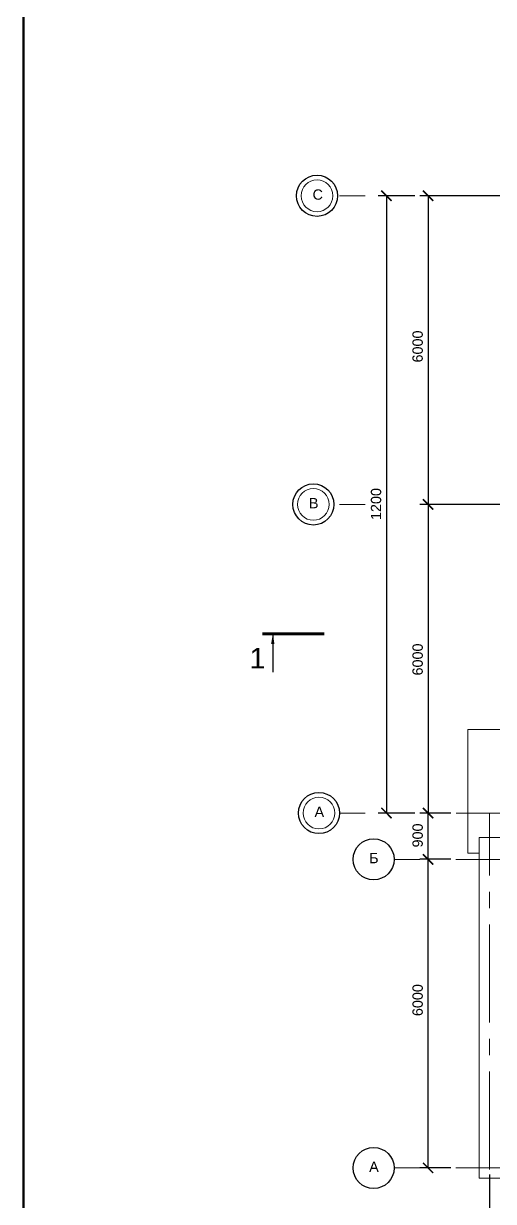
# Model space of a CAD drawing. Header units: millimetres. Extents: x -273 to 3634, y 3015 to 4572.
# Drawn here: x 2812.7 to 2904.2, y 3812.2 to 4041.2 of the extents above; entities that cross this region are included whole.
import ezdxf

# ---------------------------------------------------------------- set-up
doc = ezdxf.new("R2010")
doc.units = ezdxf.units.MM
doc.linetypes.add('CENTER2', pattern=[28.575, 19.05, -3.175, 3.175, -3.175])
doc.layers.add('@', color=250, linetype='Continuous', lineweight=60)
doc.styles.get("Standard").update_dxf_attribs({"font": 'arial.ttf', "height": 2})
doc.dimstyles.new('ISO-25', dxfattribs={"dimtxt": 2, "dimasz": 2, "dimexe": 1.6, "dimexo": 1, "dimgap": 1, "dimtad": 1, "dimdsep": 46, "dimtxsty": 'Standard', "dimblk": 'ARCHTICK', "dimcen": 2, "dimadec": 0, "dimazin": 0, "dimtfac": 1, "dimtmove": 0, "dimatfit": 3, "dimfxl": 1, "dimarcsym": 0})

# ---------------------------------------------------------------- blocks, each defined once
blk = doc.blocks.new('_ArchTick')
at = {"color": 0, "linetype": 'ByBlock', "lineweight": 15, "const_width": 0.15}
blk.add_lwpolyline([(-0.5, -0.5), (0.5, 0.5)], dxfattribs=at)
blk = doc.blocks.new('*D644')
at = {"layer": '@', "color": 0, "lineweight": -2, "transparency": 16777216}
for p, q in [((2888.86, 4007.68), (2881.76, 4007.68)), ((2883.36, 4007.68), (2883.36, 3887.68)), ((2888.86, 3887.68), (2881.76, 3887.68))]:
    blk.add_line(p, q, dxfattribs=at)
at = {"layer": 'Defpoints', "color": 0, "lineweight": 15, "transparency": 16777216}
for p in [(2889.86, 4007.68), (2883.36, 3887.68), (2889.86, 3887.68)]:
    blk.add_point(p, dxfattribs=at)
at = {"layer": '@', "color": 0, "lineweight": -2, "transparency": 16777216, "xscale": 2, "yscale": 2, "zscale": 2}
for p, rotation in [((2883.36, 4007.68), 90), ((2883.36, 3887.68), 270)]:
    blk.add_blockref('_ArchTick', p, dxfattribs=dict(at, rotation=rotation))
at = {"layer": '@', "color": 0, "lineweight": 15, "transparency": 16777216, "insert": (2881.34, 3947.75), "char_height": 2, "attachment_point": 5, "rotation": 90}
blk.add_mtext('1200', dxfattribs=at)
blk = doc.blocks.new('*D772')
at = {"layer": '@', "color": 0, "lineweight": -2, "transparency": 16777216}
for p, q in [((2926.44, 3947.68), (2889.86, 3947.68)), ((2891.46, 3947.68), (2891.46, 3887.68)), ((2890.46, 3887.68), (2889.86, 3887.68))]:
    blk.add_line(p, q, dxfattribs=at)
at = {"layer": 'Defpoints', "color": 0, "lineweight": 15, "transparency": 16777216}
for p in [(2927.44, 3947.68), (2891.46, 3887.68), (2891.46, 3887.68)]:
    blk.add_point(p, dxfattribs=at)
at = {"layer": '@', "color": 0, "lineweight": -2, "transparency": 16777216, "xscale": 2, "yscale": 2, "zscale": 2}
for p, rotation in [((2891.46, 3947.68), 90), ((2891.46, 3887.68), 270)]:
    blk.add_blockref('_ArchTick', p, dxfattribs=dict(at, rotation=rotation))
at = {"layer": '@', "color": 0, "lineweight": 15, "transparency": 16777216, "insert": (2889.44, 3917.53), "char_height": 2, "attachment_point": 5, "rotation": 90}
blk.add_mtext('6000', dxfattribs=at)
blk = doc.blocks.new('*D774')
at = {"layer": '@', "color": 0, "lineweight": -2, "transparency": 16777216}
for p, q in [((2890.46, 3878.68), (2889.86, 3878.68)), ((2891.46, 3818.68), (2891.46, 3878.68)), ((2895.86, 3818.68), (2889.86, 3818.68))]:
    blk.add_line(p, q, dxfattribs=at)
at = {"layer": 'Defpoints', "color": 0, "lineweight": 15, "transparency": 16777216}
for p in [(2891.46, 3878.68), (2891.46, 3878.68), (2896.86, 3818.68)]:
    blk.add_point(p, dxfattribs=at)
at = {"layer": '@', "color": 0, "lineweight": -2, "transparency": 16777216, "xscale": 2, "yscale": 2, "zscale": 2}
for p, rotation in [((2891.46, 3878.68), 90), ((2891.46, 3818.68), 270)]:
    blk.add_blockref('_ArchTick', p, dxfattribs=dict(at, rotation=rotation))
at = {"layer": '@', "color": 0, "lineweight": 15, "transparency": 16777216, "insert": (2889.44, 3851.31), "char_height": 2, "attachment_point": 5, "rotation": 90}
blk.add_mtext('6000', dxfattribs=at)
blk = doc.blocks.new('*D775')
at = {"layer": '@', "color": 0, "lineweight": -2, "transparency": 16777216}
for p, q in [((2903.43, 3817.41), (2903.43, 3763.43)), ((2935.43, 3817.41), (2935.43, 3763.43)), ((2903.43, 3765.03), (2935.43, 3765.03))]:
    blk.add_line(p, q, dxfattribs=at)
at = {"layer": 'Defpoints', "color": 0, "lineweight": 15, "transparency": 16777216}
for p in [(2903.43, 3818.41), (2935.43, 3818.41), (2935.43, 3765.03)]:
    blk.add_point(p, dxfattribs=at)
at = {"layer": '@', "color": 0, "lineweight": -2, "transparency": 16777216, "xscale": 2, "yscale": 2, "zscale": 2, "rotation": 180}
blk.add_blockref('_ArchTick', (2903.43, 3765.03), dxfattribs=at)
at = {"layer": '@', "color": 0, "lineweight": -2, "transparency": 16777216, "xscale": 2, "yscale": 2, "zscale": 2}
blk.add_blockref('_ArchTick', (2935.43, 3765.03), dxfattribs=at)
at = {"layer": '@', "color": 0, "lineweight": 15, "transparency": 16777216, "insert": (2919.75, 3767.05), "char_height": 2, "attachment_point": 5}
blk.add_mtext('3200', dxfattribs=at)
blk = doc.blocks.new('*D776')
at = {"layer": '@', "color": 0, "lineweight": -2, "transparency": 16777216}
for p, q in [((2895.86, 3887.68), (2889.86, 3887.68)), ((2891.46, 3878.68), (2891.46, 3887.68)), ((2895.86, 3878.68), (2889.86, 3878.68))]:
    blk.add_line(p, q, dxfattribs=at)
at = {"layer": 'Defpoints', "color": 0, "lineweight": 15, "transparency": 16777216}
for p in [(2891.46, 3887.68), (2896.86, 3887.68), (2896.86, 3878.68)]:
    blk.add_point(p, dxfattribs=at)
at = {"layer": '@', "color": 0, "lineweight": -2, "transparency": 16777216, "xscale": 2, "yscale": 2, "zscale": 2}
for p, rotation in [((2891.46, 3887.68), 90), ((2891.46, 3878.68), 270)]:
    blk.add_blockref('_ArchTick', p, dxfattribs=dict(at, rotation=rotation))
at = {"layer": '@', "color": 0, "lineweight": 15, "transparency": 16777216, "insert": (2889.44, 3883.32), "char_height": 2, "attachment_point": 5, "rotation": 90}
blk.add_mtext('900', dxfattribs=at)
blk = doc.blocks.new('*D788')
at = {"layer": '@', "color": 0, "lineweight": -2, "transparency": 16777216}
for p, q in [((2926.44, 4007.68), (2889.86, 4007.68)), ((2891.46, 4007.68), (2891.46, 3947.68)), ((2890.46, 3947.68), (2889.86, 3947.68))]:
    blk.add_line(p, q, dxfattribs=at)
at = {"layer": 'Defpoints', "color": 0, "lineweight": 15, "transparency": 16777216}
for p in [(2927.44, 4007.68), (2891.46, 3947.68), (2891.46, 3947.68)]:
    blk.add_point(p, dxfattribs=at)
at = {"layer": '@', "color": 0, "lineweight": -2, "transparency": 16777216, "xscale": 2, "yscale": 2, "zscale": 2}
for p, rotation in [((2891.46, 4007.68), 90), ((2891.46, 3947.68), 270)]:
    blk.add_blockref('_ArchTick', p, dxfattribs=dict(at, rotation=rotation))
at = {"layer": '@', "color": 0, "lineweight": 15, "transparency": 16777216, "insert": (2889.44, 3978.38), "char_height": 2, "attachment_point": 5, "rotation": 90}
blk.add_mtext('6000', dxfattribs=at)

msp = doc.modelspace()

# ---------------------------------------------------------------- linework, layer by layer
at = {"layer": '@', "color": 0, "lineweight": 50}
msp.add_line((2812.716, 4198.3), (2812.716, 3614.3), dxfattribs=at)
at = {"layer": '@', "color": 0, "lineweight": 15}
for p, q in [((2879.226, 4007.676), (2874.226, 4007.676)), ((2879.226, 3947.676), (2874.226, 3947.676)), ((2899.188, 3879.899), (2899.188, 3903.939)), ((2899.188, 3903.939), (2931.429, 3903.939)), ((2879.226, 3887.676), (2874.226, 3887.676)), ((2901.429, 3825.676), (2901.429, 3882.899)), ((2931.429, 3882.899), (2901.429, 3882.899)), ((2901.429, 3879.899), (2899.188, 3879.899)), ((2889.857, 3878.676), (2884.857, 3878.676)), ((2901.429, 3825.676), (2901.429, 3816.676)), ((2889.857, 3818.676), (2884.857, 3818.676)), ((2901.429, 3816.676), (2977.429, 3816.676))]:
    msp.add_line(p, q, dxfattribs=at)
at = {"layer": '@', "color": 0, "lineweight": 100}
msp.add_line((2871.234, 3922.524), (2859.234, 3922.524), dxfattribs=at)
at = {"layer": '@', "color": 0, "linetype": 'CENTER2', "lineweight": 15}
for p, q in [((3373.208, 3887.676), (2896.857, 3887.676)), ((2903.429, 3818.408), (2903.429, 3887.676)), ((3056.929, 3878.676), (2896.857, 3878.676)), ((2896.857, 3818.676), (3066.475, 3818.676))]:
    msp.add_line(p, q, dxfattribs=at)
at = {"layer": '@', "color": 0, "lineweight": 30}
for centre in [(2869.842, 4007.676), (2869.136, 3947.676), (2870.226, 3887.676), (2880.857, 3878.676), (2880.857, 3818.676)]:
    msp.add_circle(centre, 4, dxfattribs=at)
at = {"layer": '@', "color": 0, "lineweight": 15}
for centre in [(2869.842, 4007.676), (2869.136, 3947.676), (2870.226, 3887.676)]:
    msp.add_circle(centre, 3.085, dxfattribs=at)

# ---------------------------------------------------------------- texts
for s, height, p in [('C', 2, (2868.98, 4006.921)), ('B', 2, (2868.274, 3946.921)), ('1', 4, (2856.709, 3915.797)), ('A', 2, (2869.363, 3886.921)), ('Б', 2, (2879.994, 3877.921)), ('А', 2, (2879.994, 3817.921))]:
    msp.add_text(s, height=height, dxfattribs=at).set_placement(p)

# ---------------------------------------------------------------- dimensions: what is measured, and where the dimension line sits
for base, p1, p2, text, picture, middle in [((2883.358, 3887.676), (2889.857, 4007.676), (2889.857, 3887.676), '1200', '*D644', (2883.358, 3947.753)), ((2891.457, 3947.676), (2927.438, 4007.676), (2891.457, 3947.676), '6000', '*D788', (2891.457, 3978.381)), ((2891.457, 3887.676), (2927.438, 3947.676), (2891.457, 3887.676), '6000', '*D772', (2891.457, 3917.532)), ((2891.457, 3887.676), (2896.857, 3878.676), (2896.857, 3887.676), '900', '*D776', (2891.457, 3883.322)), ((2891.457, 3878.676), (2896.857, 3818.676), (2891.457, 3878.676), '6000', '*D774', (2891.457, 3851.31))]:
    dim = msp.add_linear_dim(base=base, p1=p1, p2=p2, angle=90, text=text, dimstyle='ISO-25', dxfattribs=at)
    dim.commit()
    dim.dimension.update_dxf_attribs({"geometry": picture, "text_midpoint": middle, "dimtype": 160})
dim = msp.add_linear_dim(base=(2935.429, 3765.032), p1=(2903.429, 3818.408), p2=(2935.429, 3818.408), text='3200', dimstyle='ISO-25', dxfattribs=at)
dim.commit()
dim.dimension.update_dxf_attribs({"geometry": '*D775', "text_midpoint": (2919.749, 3765.032), "dimtype": 160})

# ---------------------------------------------------------------- leaders
at = {"layer": '@', "color": 0, "lineweight": 50}
msp.add_leader([(2861.234, 3922.524), (2861.234, 3915.05)], dimstyle='ISO-25', override={"dimgap": 1, "dimtad": 0}, dxfattribs=at)

doc.saveas('drawing.dxf')
